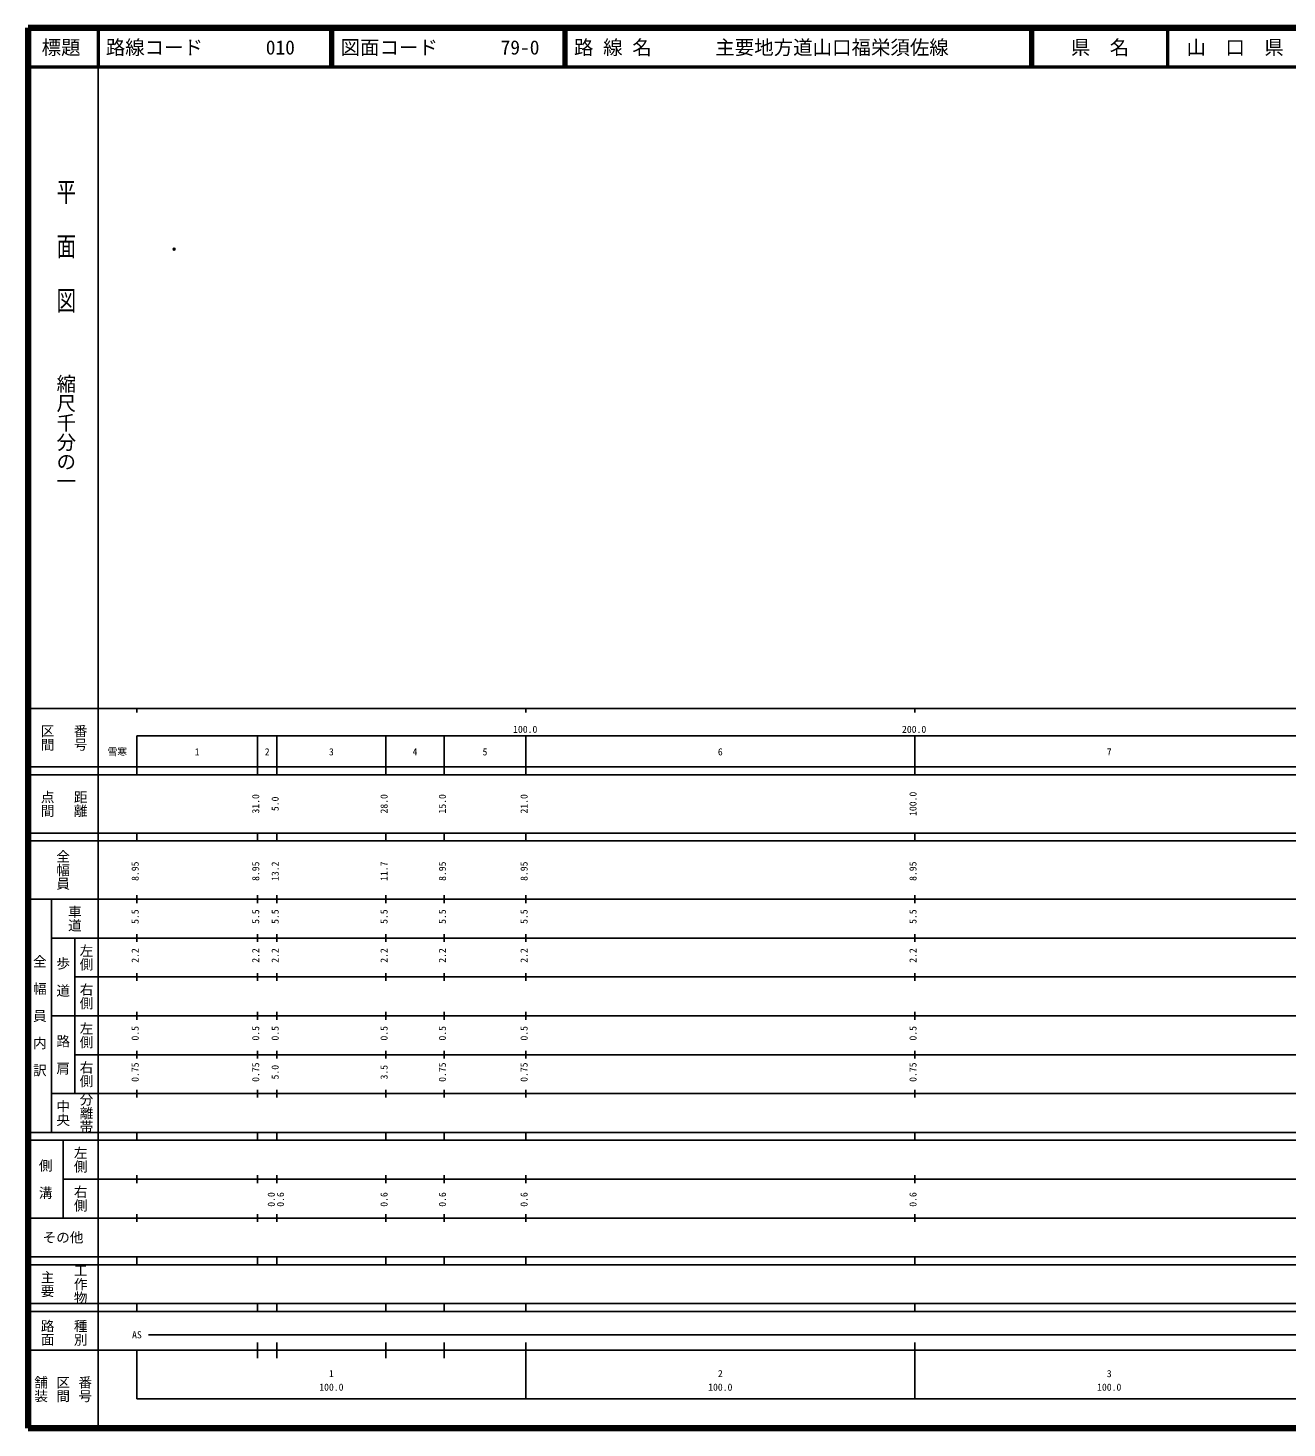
# Model space of a CAD drawing. Units: millimetres on the paper. Extents: x 40 to 680, y 20 to 380.
# Drawn here: x 40 to 363.7, y 20 to 380 of the extents above; entities that cross this region are included whole.
import ezdxf
from ezdxf.enums import TextEntityAlignment as Align

# ---------------------------------------------------------------- set-up
doc = ezdxf.new("R2010")
doc.units = ezdxf.units.MM
doc.header["$PDMODE"] = 32
doc.header["$PDSIZE"] = 0.5
doc.layers.add('M-OTRS', color=6, linetype='Continuous')
doc.layers.add('M-TTL-TXT', color=7, linetype='Continuous')
for name, color, linetype, lineweight in [('M-TTL', 2, 'Continuous', 140), ('M-TTL-BAND', 7, 'Continuous', 25), ('M-TTL-LINE', 7, 'Continuous', 50)]:
    doc.layers.add(name, color=color, linetype=linetype, lineweight=lineweight)
doc.styles.add('@ＭＳ ゴシック', font='')
doc.styles.add('ＭＳ ゴシック', font='')
doc.styles.get('@ＭＳ ゴシック').set_extended_font_data('@MS Gothic')
doc.styles.get('ＭＳ ゴシック').set_extended_font_data('MS Gothic')

msp = doc.modelspace()

# ---------------------------------------------------------------- linework, layer by layer
at = {"layer": 'M-OTRS'}
msp.add_point((77.548, 323.102), dxfattribs=at)
at = {"layer": 'M-TTL'}
for p, q in [((40, 380), (40, 20)), ((680, 380), (40, 380)), ((40, 20), (680, 20))]:
    msp.add_line(p, q, dxfattribs=at)
at = {"layer": 'M-TTL-BAND'}
for p, q in [((58, 370), (58, 20)), ((40, 205), (579, 205)), ((68, 205), (68, 204)), ((168, 205), (168, 204)), ((268, 205), (268, 204)), ((68, 198), (579, 198)), ((68, 198), (68, 188)), ((99, 188), (99, 198)), ((104, 188), (104, 198)), ((132, 188), (132, 198)), ((147, 188), (147, 198)), ((168, 188), (168, 198)), ((268, 188), (268, 198)), ((40, 190), (579, 190)), ((40, 188), (579, 188)), ((40, 173), (579, 173)), ((68, 171), (68, 173)), ((99, 171), (99, 173)), ((104, 171), (104, 173)), ((132, 171), (132, 173)), ((147, 171), (147, 173)), ((168, 171), (168, 173)), ((268, 171), (268, 173)), ((40, 171), (579, 171)), ((40, 156), (579, 156)), ((46, 96), (46, 156)), ((68, 155), (68, 157)), ((99, 155), (99, 157)), ((104, 155), (104, 157)), ((132, 155), (132, 157)), ((147, 155), (147, 157)), ((168, 155), (168, 157)), ((268, 155), (268, 157)), ((46, 146), (579, 146)), ((52, 146), (52, 106)), ((68, 145), (68, 147)), ((99, 145), (99, 147)), ((104, 145), (104, 147)), ((132, 145), (132, 147)), ((147, 145), (147, 147)), ((168, 145), (168, 147)), ((268, 145), (268, 147)), ((68, 135), (68, 137)), ((99, 135), (99, 137)), ((104, 135), (104, 137)), ((132, 135), (132, 137)), ((147, 135), (147, 137)), ((168, 135), (168, 137)), ((268, 135), (268, 137)), ((52, 136), (579, 136)), ((46, 126), (579, 126)), ((68, 125), (68, 127)), ((99, 125), (99, 127)), ((104, 125), (104, 127)), ((132, 125), (132, 127)), ((147, 125), (147, 127)), ((168, 125), (168, 127)), ((268, 125), (268, 127)), ((52, 116), (579, 116)), ((68, 115), (68, 117)), ((99, 115), (99, 117)), ((104, 115), (104, 117)), ((132, 115), (132, 117)), ((147, 115), (147, 117)), ((168, 115), (168, 117)), ((268, 115), (268, 117)), ((46, 106), (579, 106)), ((68, 105), (68, 107)), ((99, 105), (99, 107)), ((104, 105), (104, 107)), ((132, 105), (132, 107)), ((147, 105), (147, 107)), ((168, 105), (168, 107)), ((268, 105), (268, 107)), ((40, 96), (579, 96)), ((40, 94), (579, 94)), ((49, 94), (49, 74)), ((68, 94), (68, 96)), ((99, 94), (99, 96)), ((104, 94), (104, 96)), ((132, 94), (132, 96)), ((147, 94), (147, 96)), ((168, 94), (168, 96)), ((268, 94), (268, 96)), ((49, 84), (579, 84)), ((68, 83), (68, 85)), ((99, 83), (99, 85)), ((104, 83), (104, 85)), ((132, 83), (132, 85)), ((147, 83), (147, 85)), ((168, 83), (168, 85)), ((268, 83), (268, 85)), ((40, 74), (579, 74)), ((68, 73), (68, 75)), ((99, 73), (99, 75)), ((104, 73), (104, 75)), ((132, 73), (132, 75)), ((147, 73), (147, 75)), ((168, 73), (168, 75)), ((268, 73), (268, 75)), ((40, 64), (579, 64)), ((40, 62), (579, 62)), ((68, 62), (68, 64)), ((99, 62), (99, 64)), ((104, 62), (104, 64)), ((132, 62), (132, 64)), ((147, 62), (147, 64)), ((168, 62), (168, 64)), ((268, 62), (268, 64)), ((40, 52), (579, 52)), ((68, 50), (68, 52)), ((99, 50), (99, 52)), ((104, 50), (104, 52)), ((132, 50), (132, 52)), ((147, 50), (147, 52)), ((168, 50), (168, 52)), ((268, 50), (268, 52)), ((40, 50), (579, 50)), ((71, 44), (565, 44)), ((40, 40), (579, 40)), ((68, 40), (68, 27.5)), ((99, 38), (99, 42)), ((104, 38), (104, 42)), ((132, 38), (132, 42)), ((147, 38), (147, 42)), ((168, 27.5), (168, 42)), ((268, 27.5), (268, 42)), ((68, 27.5), (579, 27.5))]:
    msp.add_line(p, q, dxfattribs=at)
at = {"layer": 'M-TTL-LINE'}
for p, q in [((58, 380), (58, 370)), ((117.75, 380), (117.75, 370)), ((118.25, 380), (118.25, 370)), ((177.75, 380), (177.75, 370)), ((178.25, 380), (178.25, 370)), ((297.75, 380), (297.75, 370)), ((298.25, 380), (298.25, 370)), ((333, 380), (333, 370)), ((40, 370), (680, 370))]:
    msp.add_line(p, q, dxfattribs=at)

# ---------------------------------------------------------------- texts
at = {"layer": 'M-TTL-BAND', "style": '@ＭＳ ゴシック', "width": 1.4}
msp.add_text('平  面  図', height=3.666, rotation=270, dxfattribs=at).set_placement((49.777, 306.475), align=Align.MIDDLE_RIGHT)
at = {"layer": 'M-TTL-BAND', "style": '@ＭＳ ゴシック'}
msp.add_text('縮尺千分の一', height=3.666, rotation=270, dxfattribs=at).set_placement((49.777, 261.03), align=Align.MIDDLE_RIGHT)
for s, p in [('区間', (45, 197.5)), ('番号', (53.5, 197.5)), ('点間', (45, 180.5)), ('距離', (53.5, 180.5)), ('全幅員', (49, 163.5)), ('車道', (52, 151)), ('左側', (55, 141)), ('全\u3000幅\u3000員\u3000内\u3000訳', (43, 126)), ('歩\u3000道', (49, 136)), ('右側', (55, 131)), ('左側', (55, 121)), ('路\u3000肩', (49, 116)), ('右側', (55, 111)), ('分離帯', (55, 101)), ('中央', (49, 101)), ('左側', (53.5, 89)), ('側\u3000溝', (44.5, 84)), ('右側', (53.5, 79)), ('工作物', (53.5, 57)), ('主要', (45, 57)), ('路面', (45, 44.5)), ('種別', (53.5, 44.5)), ('舗装', (43.333, 30)), ('区間', (49, 30)), ('番号', (54.667, 30))]:
    msp.add_text(s, height=2.566, rotation=270, dxfattribs=at).set_placement(p, align=Align.MIDDLE_CENTER)
at = {"layer": 'M-TTL-BAND', "style": 'ＭＳ ゴシック'}
for s, p in [('100.0', (167.844, 198.195)), ('200.0', (267.844, 198.195)), ('雪寒', (62.953, 192.405)), ('1', (83.5, 192.405)), ('2', (101.5, 192.405)), ('3', (118, 192.405)), ('4', (139.5, 192.405)), ('5', (157.5, 192.405)), ('6', (218, 192.405)), ('7', (318, 192.405)), ('AS', (68, 42.5)), ('1', (118, 32.523)), ('2', (218, 32.523)), ('3', (318, 32.523)), ('100.0', (118, 29.033)), ('100.0', (218, 29.033)), ('100.0', (318, 29.033))]:
    msp.add_text(s, height=1.833, dxfattribs=at).set_placement(p, align=Align.BOTTOM_CENTER)
for s, p in [('31.0', (100, 180.5)), ('5.0', (105, 180.5)), ('28.0', (133, 180.5)), ('15.0', (148, 180.5)), ('21.0', (169, 180.5)), ('100.0', (269, 180.5)), ('8.95', (69, 163.174)), ('8.95', (100, 163.174)), ('13.2', (105, 163.174)), ('11.7', (133, 163.174)), ('8.95', (148, 163.174)), ('8.95', (169, 163.174)), ('8.95', (269, 163.174)), ('5.5', (69, 151.5)), ('5.5', (100, 151.5)), ('5.5', (105, 151.5)), ('5.5', (133, 151.5)), ('5.5', (148, 151.5)), ('5.5', (169, 151.5)), ('5.5', (269, 151.5)), ('2.2', (69, 141.5)), ('2.2', (100, 141.5)), ('2.2', (105, 141.5)), ('2.2', (133, 141.5)), ('2.2', (148, 141.5)), ('2.2', (169, 141.5)), ('2.2', (269, 141.5)), ('0.5', (69, 121.5)), ('0.5', (100, 121.5)), ('0.5', (105, 121.5)), ('0.5', (133, 121.5)), ('0.5', (148, 121.5)), ('0.5', (169, 121.5)), ('0.5', (269, 121.5)), ('0.75', (69, 111.5)), ('0.75', (100, 111.5)), ('5.0', (105, 111.5)), ('3.5', (133, 111.5)), ('0.75', (148, 111.5)), ('0.75', (169, 111.5)), ('0.75', (269, 111.5)), ('0.0', (104, 78.764)), ('0.6', (106.37, 78.764)), ('0.6', (133, 78.764)), ('0.6', (148, 78.764)), ('0.6', (169, 78.764)), ('0.6', (269, 78.764))]:
    msp.add_text(s, height=1.833, rotation=90, dxfattribs=at).set_placement(p, align=Align.BOTTOM_CENTER)
msp.add_text('その他', height=2.566, dxfattribs=at).set_placement((49, 69), align=Align.MIDDLE_CENTER)
at = {"layer": 'M-TTL-TXT', "style": 'ＭＳ ゴシック'}
for s, p in [('標題', (48.5, 375)), ('県\u3000名', (315.625, 375)), ('山\u3000口\u3000県', (350.375, 375))]:
    msp.add_text(s, height=3.666, dxfattribs=at).set_placement(p, align=Align.MIDDLE_CENTER)
for s, p in [('路線コード', (60, 375)), ('010', (101.142, 375)), ('図面コード', (120.38, 375)), ('79-0', (161.521, 375)), ('路 線 名', (180.38, 375)), ('主要地方道山口福栄須佐線', (216.734, 375))]:
    msp.add_text(s, height=3.666, dxfattribs=at).set_placement(p, align=Align.MIDDLE_LEFT)

doc.saveas('drawing.dxf')
